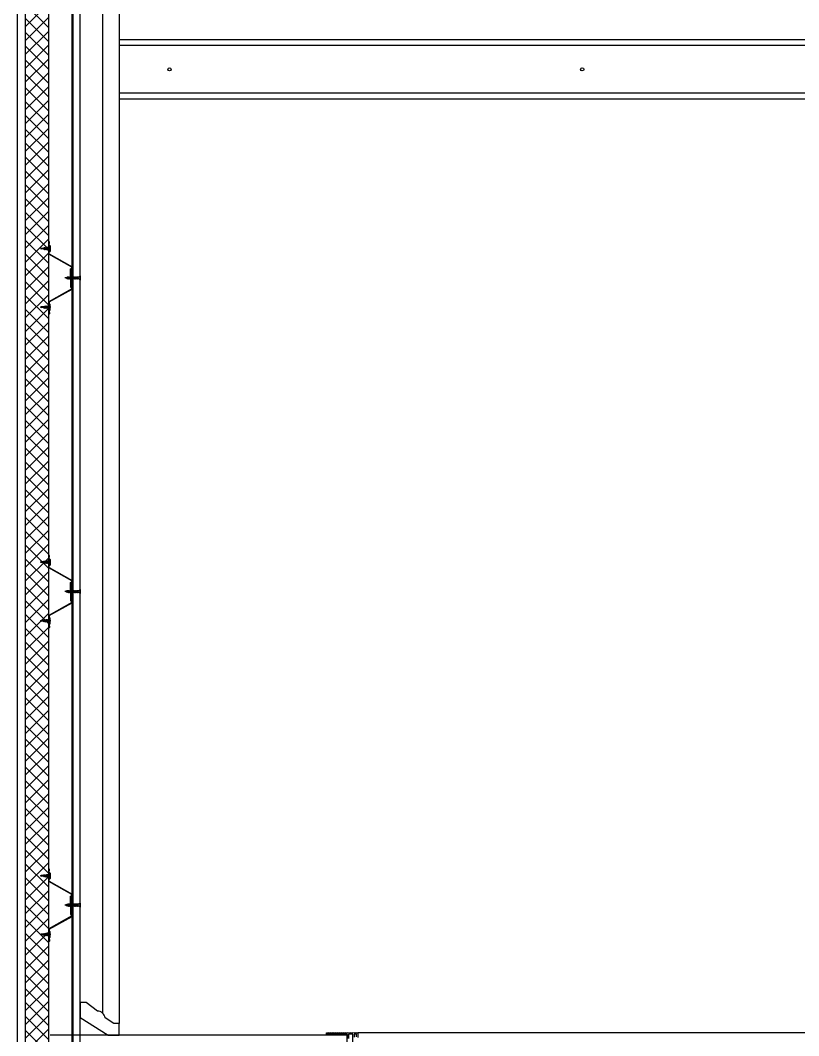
# Model space of a CAD drawing. Header units: inches. Extents: x 203 to 1065, y -1127 to 921.
# Drawn here: x 359.185 to 360.177, y 901.266 to 902.561 of the extents above; entities that cross this region are included whole.
import ezdxf

# ---------------------------------------------------------------- set-up
doc = ezdxf.new("R2010")
doc.units = ezdxf.units.IN
doc.header["$MEASUREMENT"] = 0
doc.linetypes.add('CONTINUA', pattern=[0])
for name, color, linetype in [('CORTE MUROS', 4, 'CONTINUA'), ('CORTE PERFILES Y CERCHA', 3, 'CONTINUA'), ('CORTE PROY', 8, 'CONTINUA')]:
    doc.layers.add(name, color=color, linetype=linetype)

msp = doc.modelspace()

# ---------------------------------------------------------------- hatches: boundary and pattern name
at = {"layer": 'CORTE PERFILES Y CERCHA', "ltscale": 0.5}
h = msp.add_hatch(dxfattribs=at)
h.set_pattern_fill('_USER', color=251, scale=0.0125, angle=135, style=0, double=1, pattern_type=0)
h.set_pattern_definition([(135, (330.638395, 601.799274), (-0.00883883476, -0.00883883476), []), (225, (330.638395, 601.799274), (0.00883883476, -0.00883883476), [])])
h.paths.add_polyline_path([(359.1912, 903.7976), (359.1912, 893.6096), (359.2212, 893.6096), (359.2212, 903.7976)])

# ---------------------------------------------------------------- linework, layer by layer
at = {"layer": 'CORTE MUROS'}
msp.add_lwpolyline([(359.2232, 901.2066), (359.6018, 901.2066), (359.6018, 901.2666), (359.2232, 901.2666)], dxfattribs=at)
at = {"layer": 'CORTE PERFILES Y CERCHA', "color": 2}
for p, q in [((359.2512, 893.6933), (359.2512, 903.7139)), ((359.2522, 893.6933), (359.2522, 903.7139)), ((359.2612, 893.6933), (359.2612, 903.7139))]:
    msp.add_line(p, q, dxfattribs=at)
at = {"layer": 'CORTE PERFILES Y CERCHA'}
for p, q in [((359.2147, 902.2707), (359.2109, 902.2699)), ((359.2109, 902.2699), (359.2116, 902.2703)), ((359.2147, 902.2707), (359.2116, 902.2703)), ((359.2151, 902.271), (359.2147, 902.2707)), ((359.2147, 902.2707), (359.215, 902.2691)), ((359.2151, 902.271), (359.2155, 902.2708)), ((359.2155, 902.2688), (359.2151, 902.271)), ((359.2164, 902.2709), (359.2155, 902.2708)), ((359.2155, 902.2708), (359.216, 902.269)), ((359.2168, 902.2713), (359.2164, 902.2709)), ((359.2164, 902.2709), (359.2169, 902.2689)), ((359.2168, 902.2713), (359.2173, 902.271)), ((359.2174, 902.2685), (359.2168, 902.2713)), ((359.2182, 902.2711), (359.2173, 902.271)), ((359.2173, 902.271), (359.2178, 902.2688)), ((359.2186, 902.2716), (359.2182, 902.2711)), ((359.2182, 902.2711), (359.2187, 902.2687)), ((359.2186, 902.2716), (359.219, 902.2712)), ((359.2192, 902.2682), (359.2186, 902.2716)), ((359.22, 902.2713), (359.219, 902.2712)), ((359.219, 902.2712), (359.2197, 902.2686)), ((359.2204, 902.2719), (359.22, 902.2713)), ((359.22, 902.2713), (359.2207, 902.2685)), ((359.2204, 902.2719), (359.2208, 902.2714)), ((359.2211, 902.2679), (359.2204, 902.2719)), ((359.2216, 902.2715), (359.2208, 902.2714)), ((359.2208, 902.2714), (359.2216, 902.2684)), ((359.2212, 902.2714), (359.2212, 902.2784)), ((359.2216, 902.2715), (359.2216, 902.2784)), ((359.2216, 902.2784), (359.2216, 902.2784)), ((359.2216, 902.2765), (359.2216, 902.2784)), ((359.2216, 902.2765), (359.222, 902.2765)), ((359.222, 902.2734), (359.2216, 902.2729)), ((359.2216, 902.2715), (359.2216, 902.2729)), ((359.2216, 902.2715), (359.2216, 902.2684)), ((359.222, 902.2765), (359.222, 902.2784)), ((359.222, 902.2734), (359.222, 902.2665)), ((359.2221, 902.2735), (359.2221, 902.2664)), ((359.2229, 902.2735), (359.2229, 902.2664)), ((359.2116, 902.2699), (359.2109, 902.2699)), ((359.2109, 902.2699), (359.2116, 902.2695)), ((359.2116, 902.2695), (359.2116, 902.2699)), ((359.215, 902.2691), (359.2116, 902.2695)), ((359.2155, 902.2688), (359.215, 902.2691)), ((359.2155, 902.2688), (359.216, 902.269)), ((359.2169, 902.2689), (359.216, 902.269)), ((359.2174, 902.2685), (359.2169, 902.2689)), ((359.2174, 902.2685), (359.2178, 902.2688)), ((359.2187, 902.2687), (359.2178, 902.2688)), ((359.2192, 902.2682), (359.2187, 902.2687)), ((359.2192, 902.2682), (359.2197, 902.2686)), ((359.2207, 902.2685), (359.2197, 902.2686)), ((359.2211, 902.2679), (359.2207, 902.2685)), ((359.2211, 902.2679), (359.2216, 902.2684)), ((359.2212, 902.2628), (359.2212, 902.268)), ((359.2216, 902.2631), (359.2216, 902.2684)), ((359.2216, 902.2669), (359.2216, 902.2684)), ((359.222, 902.2665), (359.2216, 902.2669)), ((359.2234, 902.2699), (359.2229, 902.2699)), ((359.2442, 902.2333), (359.2419, 902.2325)), ((359.2446, 902.2336), (359.2443, 902.2333)), ((359.2443, 902.2333), (359.2447, 902.2316)), ((359.2446, 902.2336), (359.2449, 902.2335)), ((359.245, 902.2312), (359.2446, 902.2336)), ((359.245, 902.2312), (359.2447, 902.2316)), ((359.2455, 902.2337), (359.2449, 902.2335)), ((359.2449, 902.2335), (359.2453, 902.2316)), ((359.245, 902.2312), (359.2453, 902.2316)), ((359.2461, 902.2314), (359.2453, 902.2316)), ((359.2458, 902.234), (359.2455, 902.2337)), ((359.2455, 902.2337), (359.2461, 902.2314)), ((359.2458, 902.234), (359.2462, 902.2337)), ((359.2464, 902.231), (359.2458, 902.234)), ((359.2462, 902.2337), (359.2467, 902.2314)), ((359.2468, 902.2337), (359.2462, 902.2337)), ((359.2472, 902.234), (359.2468, 902.2337)), ((359.2468, 902.2337), (359.2474, 902.2314)), ((359.2472, 902.234), (359.2475, 902.2337)), ((359.2477, 902.231), (359.2472, 902.234)), ((359.2475, 902.2337), (359.2481, 902.2314)), ((359.2482, 902.2337), (359.2475, 902.2337)), ((359.2485, 902.234), (359.2482, 902.2337)), ((359.2482, 902.2337), (359.2487, 902.2314)), ((359.2485, 902.234), (359.2489, 902.2337)), ((359.2491, 902.231), (359.2485, 902.234)), ((359.2489, 902.2337), (359.2494, 902.2314)), ((359.2495, 902.2337), (359.2489, 902.2337)), ((359.2499, 902.234), (359.2495, 902.2337)), ((359.2495, 902.2337), (359.2501, 902.2314)), ((359.2499, 902.234), (359.2502, 902.2337)), ((359.2504, 902.231), (359.2499, 902.234)), ((359.2502, 902.2337), (359.2508, 902.2314)), ((359.2509, 902.2337), (359.2502, 902.2337)), ((359.2512, 902.234), (359.2509, 902.2337)), ((359.2509, 902.2337), (359.2514, 902.2314)), ((359.2512, 902.234), (359.2516, 902.2337)), ((359.2518, 902.231), (359.2512, 902.234)), ((359.2516, 902.2337), (359.2521, 902.2314)), ((359.2523, 902.2337), (359.2516, 902.2337)), ((359.2526, 902.234), (359.2523, 902.2337)), ((359.2523, 902.2337), (359.2528, 902.2314)), ((359.2523, 902.2337), (359.2528, 902.2314)), ((359.2526, 902.234), (359.253, 902.2337)), ((359.2532, 902.231), (359.2526, 902.234)), ((359.253, 902.2337), (359.2535, 902.2314)), ((359.2536, 902.2337), (359.253, 902.2337)), ((359.254, 902.234), (359.2536, 902.2337)), ((359.2536, 902.2337), (359.2542, 902.2314)), ((359.2536, 902.2337), (359.2542, 902.2314)), ((359.2536, 902.2337), (359.2542, 902.2314)), ((359.254, 902.234), (359.2543, 902.2337)), ((359.2545, 902.231), (359.254, 902.234)), ((359.2543, 902.2337), (359.2549, 902.2314)), ((359.255, 902.2337), (359.2543, 902.2337)), ((359.2553, 902.234), (359.255, 902.2337)), ((359.255, 902.2337), (359.2555, 902.2314)), ((359.255, 902.2337), (359.2555, 902.2314)), ((359.255, 902.2337), (359.2555, 902.2314)), ((359.2553, 902.234), (359.2557, 902.2337)), ((359.2559, 902.231), (359.2553, 902.234)), ((359.2557, 902.2337), (359.2562, 902.2314)), ((359.2563, 902.2337), (359.2557, 902.2337)), ((359.2567, 902.234), (359.2563, 902.2337)), ((359.2563, 902.2337), (359.2569, 902.2314)), ((359.2567, 902.234), (359.257, 902.2337)), ((359.2572, 902.231), (359.2567, 902.234)), ((359.257, 902.2337), (359.2576, 902.2314)), ((359.2577, 902.2337), (359.257, 902.2337)), ((359.258, 902.234), (359.2577, 902.2337)), ((359.2577, 902.2337), (359.2582, 902.2314)), ((359.258, 902.234), (359.2584, 902.2337)), ((359.2586, 902.231), (359.258, 902.234)), ((359.2583, 902.2337), (359.2589, 902.2314)), ((359.2596, 902.2337), (359.2583, 902.2337)), ((359.2589, 902.2337), (359.2584, 902.2337)), ((359.2612, 902.2351), (359.2596, 902.2337)), ((359.2612, 902.2325), (359.2608, 902.2325)), ((359.2612, 902.2351), (359.2612, 902.2299)), ((359.2464, 902.231), (359.2461, 902.2314)), ((359.2464, 902.231), (359.2467, 902.2314)), ((359.2474, 902.2314), (359.2467, 902.2314)), ((359.2477, 902.231), (359.2474, 902.2314)), ((359.2477, 902.231), (359.2481, 902.2314)), ((359.2487, 902.2314), (359.2481, 902.2314)), ((359.2491, 902.231), (359.2487, 902.2314)), ((359.2491, 902.231), (359.2494, 902.2314)), ((359.2501, 902.2314), (359.2494, 902.2314)), ((359.2504, 902.231), (359.2501, 902.2314)), ((359.2504, 902.231), (359.2508, 902.2314)), ((359.2514, 902.2314), (359.2508, 902.2314)), ((359.2518, 902.231), (359.2514, 902.2314)), ((359.2518, 902.231), (359.2521, 902.2314)), ((359.2528, 902.2314), (359.2521, 902.2314)), ((359.2528, 902.2314), (359.2521, 902.2314)), ((359.2532, 902.231), (359.2528, 902.2314)), ((359.2532, 902.231), (359.2535, 902.2314)), ((359.2542, 902.2314), (359.2535, 902.2314)), ((359.2545, 902.231), (359.2542, 902.2314)), ((359.2545, 902.231), (359.2549, 902.2314)), ((359.2555, 902.2314), (359.2549, 902.2314)), ((359.2559, 902.231), (359.2555, 902.2314)), ((359.2559, 902.231), (359.2562, 902.2314)), ((359.2569, 902.2314), (359.2562, 902.2314)), ((359.2572, 902.231), (359.2569, 902.2314)), ((359.2572, 902.231), (359.2569, 902.2314)), ((359.2572, 902.231), (359.2576, 902.2314)), ((359.2572, 902.231), (359.2576, 902.2314)), ((359.2582, 902.2314), (359.2576, 902.2314)), ((359.2586, 902.231), (359.2582, 902.2314)), ((359.2586, 902.231), (359.2582, 902.2314)), ((359.2586, 902.231), (359.2589, 902.2314)), ((359.2586, 902.231), (359.2589, 902.2314)), ((359.2595, 902.2314), (359.2589, 902.2314)), ((359.2596, 902.2314), (359.2589, 902.2314)), ((359.2612, 902.2299), (359.2596, 902.2314)), ((359.2109, 902.1951), (359.2116, 902.1956)), ((359.2116, 902.1951), (359.2109, 902.1951)), ((359.2109, 902.1951), (359.2116, 902.1947)), ((359.2147, 902.1944), (359.2109, 902.1951)), ((359.215, 902.1959), (359.2116, 902.1956)), ((359.2116, 902.1956), (359.2116, 902.1951)), ((359.2147, 902.1944), (359.2116, 902.1947)), ((359.2147, 902.1944), (359.215, 902.1959)), ((359.2151, 902.194), (359.2147, 902.1944)), ((359.2155, 902.1963), (359.215, 902.1959)), ((359.2155, 902.1963), (359.2151, 902.194)), ((359.2151, 902.194), (359.2155, 902.1943)), ((359.2155, 902.1963), (359.216, 902.196)), ((359.2155, 902.1943), (359.216, 902.196)), ((359.2164, 902.1942), (359.2155, 902.1943)), ((359.2169, 902.1961), (359.216, 902.196)), ((359.2164, 902.1942), (359.2169, 902.1961)), ((359.2168, 902.1937), (359.2164, 902.1942)), ((359.2174, 902.1966), (359.2168, 902.1937)), ((359.2168, 902.1937), (359.2173, 902.1941)), ((359.2174, 902.1966), (359.2169, 902.1961)), ((359.2173, 902.1941), (359.2178, 902.1963)), ((359.2182, 902.194), (359.2173, 902.1941)), ((359.2174, 902.1966), (359.2178, 902.1963)), ((359.2187, 902.1964), (359.2178, 902.1963)), ((359.2182, 902.194), (359.2187, 902.1964)), ((359.2186, 902.1934), (359.2182, 902.194)), ((359.2192, 902.1968), (359.2186, 902.1934)), ((359.2186, 902.1934), (359.219, 902.1939)), ((359.2192, 902.1968), (359.2187, 902.1964)), ((359.219, 902.1939), (359.2197, 902.1965)), ((359.22, 902.1938), (359.219, 902.1939)), ((359.2192, 902.1968), (359.2197, 902.1965)), ((359.2207, 902.1966), (359.2197, 902.1965)), ((359.22, 902.1938), (359.2207, 902.1966)), ((359.2204, 902.1931), (359.22, 902.1938)), ((359.2211, 902.1971), (359.2204, 902.1931)), ((359.2204, 902.1931), (359.2208, 902.1937)), ((359.2211, 902.1971), (359.2207, 902.1966)), ((359.2208, 902.1937), (359.2216, 902.1967)), ((359.2216, 902.1936), (359.2208, 902.1937)), ((359.2211, 902.1971), (359.2216, 902.1967)), ((359.2212, 902.2022), (359.2212, 902.1971)), ((359.2212, 902.1936), (359.2212, 902.1867)), ((359.2216, 902.2019), (359.2216, 902.1967)), ((359.222, 902.1986), (359.2216, 902.1981)), ((359.2216, 902.1981), (359.2216, 902.1921)), ((359.2216, 902.1936), (359.2216, 902.1967)), ((359.2216, 902.1936), (359.2216, 902.1867)), ((359.222, 902.1917), (359.222, 902.1986)), ((359.2221, 902.1916), (359.2221, 902.1987)), ((359.2229, 902.1916), (359.2229, 902.1987)), ((359.2234, 902.1951), (359.2229, 902.1951)), ((359.222, 902.1917), (359.2216, 902.1921)), ((359.2216, 902.1886), (359.2216, 902.1867)), ((359.2216, 902.1886), (359.222, 902.1886)), ((359.2216, 902.1867), (359.2216, 902.1867)), ((359.222, 902.1886), (359.222, 902.1867)), ((359.2147, 901.8707), (359.2109, 901.8699)), ((359.2109, 901.8699), (359.2116, 901.8703)), ((359.2116, 901.8699), (359.2109, 901.8699)), ((359.2109, 901.8699), (359.2116, 901.8695)), ((359.2147, 901.8707), (359.2116, 901.8703)), ((359.2116, 901.8695), (359.2116, 901.8699)), ((359.215, 901.8691), (359.2116, 901.8695)), ((359.2151, 901.871), (359.2147, 901.8707)), ((359.2147, 901.8707), (359.215, 901.8691)), ((359.2155, 901.8688), (359.215, 901.8691)), ((359.2151, 901.871), (359.2155, 901.8708)), ((359.2155, 901.8688), (359.2151, 901.871)), ((359.2164, 901.8709), (359.2155, 901.8708)), ((359.2155, 901.8708), (359.216, 901.869)), ((359.2155, 901.8688), (359.216, 901.869)), ((359.2169, 901.8689), (359.216, 901.869)), ((359.2168, 901.8713), (359.2164, 901.8709)), ((359.2164, 901.8709), (359.2169, 901.8689)), ((359.2168, 901.8713), (359.2173, 901.871)), ((359.2174, 901.8685), (359.2168, 901.8713)), ((359.2174, 901.8685), (359.2169, 901.8689)), ((359.2182, 901.8711), (359.2173, 901.871)), ((359.2173, 901.871), (359.2178, 901.8688)), ((359.2186, 901.8716), (359.2182, 901.8711)), ((359.2182, 901.8711), (359.2187, 901.8687)), ((359.2186, 901.8716), (359.219, 901.8712)), ((359.2192, 901.8682), (359.2186, 901.8716)), ((359.22, 901.8713), (359.219, 901.8712)), ((359.219, 901.8712), (359.2197, 901.8686)), ((359.2204, 901.8719), (359.22, 901.8713)), ((359.22, 901.8713), (359.2207, 901.8685)), ((359.2204, 901.8719), (359.2208, 901.8714)), ((359.2211, 901.8679), (359.2204, 901.8719)), ((359.2216, 901.8715), (359.2208, 901.8714)), ((359.2208, 901.8714), (359.2216, 901.8684)), ((359.2212, 901.8714), (359.2212, 901.8784)), ((359.2216, 901.8715), (359.2216, 901.8784)), ((359.2216, 901.8784), (359.2216, 901.8784)), ((359.2216, 901.8765), (359.2216, 901.8784)), ((359.2216, 901.8765), (359.222, 901.8765)), ((359.222, 901.8734), (359.2216, 901.8729)), ((359.2216, 901.8715), (359.2216, 901.8729)), ((359.2216, 901.8715), (359.2216, 901.8684)), ((359.222, 901.8765), (359.222, 901.8784)), ((359.222, 901.8734), (359.222, 901.8665)), ((359.2221, 901.8735), (359.2221, 901.8664)), ((359.2229, 901.8735), (359.2229, 901.8664)), ((359.2234, 901.8699), (359.2229, 901.8699)), ((359.2174, 901.8685), (359.2178, 901.8688)), ((359.2187, 901.8687), (359.2178, 901.8688)), ((359.2192, 901.8682), (359.2187, 901.8687)), ((359.2192, 901.8682), (359.2197, 901.8686)), ((359.2207, 901.8685), (359.2197, 901.8686)), ((359.2211, 901.8679), (359.2207, 901.8685)), ((359.2211, 901.8679), (359.2216, 901.8684)), ((359.2212, 901.8628), (359.2212, 901.868)), ((359.2216, 901.8631), (359.2216, 901.8684)), ((359.2216, 901.8669), (359.2216, 901.8684)), ((359.222, 901.8665), (359.2216, 901.8669)), ((359.2442, 901.8333), (359.2419, 901.8325)), ((359.2446, 901.8336), (359.2443, 901.8333)), ((359.2443, 901.8333), (359.2447, 901.8316)), ((359.2446, 901.8336), (359.2449, 901.8335)), ((359.245, 901.8312), (359.2446, 901.8336)), ((359.245, 901.8312), (359.2447, 901.8316)), ((359.2455, 901.8337), (359.2449, 901.8335)), ((359.2449, 901.8335), (359.2453, 901.8316)), ((359.245, 901.8312), (359.2453, 901.8316)), ((359.2461, 901.8314), (359.2453, 901.8316)), ((359.2458, 901.834), (359.2455, 901.8337)), ((359.2455, 901.8337), (359.2461, 901.8314)), ((359.2458, 901.834), (359.2462, 901.8337)), ((359.2464, 901.831), (359.2458, 901.834)), ((359.2464, 901.831), (359.2461, 901.8314)), ((359.2462, 901.8337), (359.2467, 901.8314)), ((359.2468, 901.8337), (359.2462, 901.8337)), ((359.2464, 901.831), (359.2467, 901.8314)), ((359.2474, 901.8314), (359.2467, 901.8314)), ((359.2472, 901.834), (359.2468, 901.8337)), ((359.2468, 901.8337), (359.2474, 901.8314)), ((359.2472, 901.834), (359.2475, 901.8337)), ((359.2477, 901.831), (359.2472, 901.834)), ((359.2477, 901.831), (359.2474, 901.8314)), ((359.2475, 901.8337), (359.2481, 901.8314)), ((359.2482, 901.8337), (359.2475, 901.8337)), ((359.2477, 901.831), (359.2481, 901.8314)), ((359.2487, 901.8314), (359.2481, 901.8314)), ((359.2485, 901.834), (359.2482, 901.8337)), ((359.2482, 901.8337), (359.2487, 901.8314)), ((359.2485, 901.834), (359.2489, 901.8337)), ((359.2491, 901.831), (359.2485, 901.834)), ((359.2491, 901.831), (359.2487, 901.8314)), ((359.2489, 901.8337), (359.2494, 901.8314)), ((359.2495, 901.8337), (359.2489, 901.8337)), ((359.2491, 901.831), (359.2494, 901.8314)), ((359.2501, 901.8314), (359.2494, 901.8314)), ((359.2499, 901.834), (359.2495, 901.8337)), ((359.2495, 901.8337), (359.2501, 901.8314)), ((359.2499, 901.834), (359.2502, 901.8337)), ((359.2504, 901.831), (359.2499, 901.834)), ((359.2504, 901.831), (359.2501, 901.8314)), ((359.2502, 901.8337), (359.2508, 901.8314)), ((359.2509, 901.8337), (359.2502, 901.8337)), ((359.2504, 901.831), (359.2508, 901.8314)), ((359.2514, 901.8314), (359.2508, 901.8314)), ((359.2512, 901.834), (359.2509, 901.8337)), ((359.2509, 901.8337), (359.2514, 901.8314)), ((359.2512, 901.834), (359.2516, 901.8337)), ((359.2518, 901.831), (359.2512, 901.834)), ((359.2518, 901.831), (359.2514, 901.8314)), ((359.2516, 901.8337), (359.2521, 901.8314)), ((359.2523, 901.8337), (359.2516, 901.8337)), ((359.2518, 901.831), (359.2521, 901.8314)), ((359.2528, 901.8314), (359.2521, 901.8314)), ((359.2528, 901.8314), (359.2521, 901.8314)), ((359.2526, 901.834), (359.2523, 901.8337)), ((359.2523, 901.8337), (359.2528, 901.8314)), ((359.2523, 901.8337), (359.2528, 901.8314)), ((359.2526, 901.834), (359.253, 901.8337)), ((359.2532, 901.831), (359.2526, 901.834)), ((359.2532, 901.831), (359.2528, 901.8314)), ((359.253, 901.8337), (359.2535, 901.8314)), ((359.2536, 901.8337), (359.253, 901.8337)), ((359.2532, 901.831), (359.2535, 901.8314)), ((359.2542, 901.8314), (359.2535, 901.8314)), ((359.254, 901.834), (359.2536, 901.8337)), ((359.2536, 901.8337), (359.2542, 901.8314)), ((359.2536, 901.8337), (359.2542, 901.8314)), ((359.2536, 901.8337), (359.2542, 901.8314)), ((359.254, 901.834), (359.2543, 901.8337)), ((359.2545, 901.831), (359.254, 901.834)), ((359.2545, 901.831), (359.2542, 901.8314)), ((359.2543, 901.8337), (359.2549, 901.8314)), ((359.255, 901.8337), (359.2543, 901.8337)), ((359.2545, 901.831), (359.2549, 901.8314)), ((359.2555, 901.8314), (359.2549, 901.8314)), ((359.2553, 901.834), (359.255, 901.8337)), ((359.255, 901.8337), (359.2555, 901.8314)), ((359.255, 901.8337), (359.2555, 901.8314)), ((359.255, 901.8337), (359.2555, 901.8314)), ((359.2553, 901.834), (359.2557, 901.8337)), ((359.2559, 901.831), (359.2553, 901.834)), ((359.2559, 901.831), (359.2555, 901.8314)), ((359.2557, 901.8337), (359.2562, 901.8314)), ((359.2563, 901.8337), (359.2557, 901.8337)), ((359.2559, 901.831), (359.2562, 901.8314)), ((359.2569, 901.8314), (359.2562, 901.8314)), ((359.2567, 901.834), (359.2563, 901.8337)), ((359.2563, 901.8337), (359.2569, 901.8314)), ((359.2567, 901.834), (359.257, 901.8337)), ((359.2572, 901.831), (359.2567, 901.834)), ((359.2572, 901.831), (359.2569, 901.8314)), ((359.2572, 901.831), (359.2569, 901.8314)), ((359.257, 901.8337), (359.2576, 901.8314)), ((359.2577, 901.8337), (359.257, 901.8337)), ((359.2572, 901.831), (359.2576, 901.8314)), ((359.2572, 901.831), (359.2576, 901.8314)), ((359.2582, 901.8314), (359.2576, 901.8314)), ((359.258, 901.834), (359.2577, 901.8337)), ((359.2577, 901.8337), (359.2582, 901.8314)), ((359.258, 901.834), (359.2584, 901.8337)), ((359.2586, 901.831), (359.258, 901.834)), ((359.2586, 901.831), (359.2582, 901.8314)), ((359.2586, 901.831), (359.2582, 901.8314)), ((359.2583, 901.8337), (359.2589, 901.8314)), ((359.2596, 901.8337), (359.2583, 901.8337)), ((359.2589, 901.8337), (359.2584, 901.8337)), ((359.2586, 901.831), (359.2589, 901.8314)), ((359.2586, 901.831), (359.2589, 901.8314)), ((359.2595, 901.8314), (359.2589, 901.8314)), ((359.2596, 901.8314), (359.2589, 901.8314)), ((359.2612, 901.8351), (359.2596, 901.8337)), ((359.2612, 901.8299), (359.2596, 901.8314)), ((359.2612, 901.8325), (359.2608, 901.8325)), ((359.2612, 901.8351), (359.2612, 901.8299)), ((359.2109, 901.7951), (359.2116, 901.7956)), ((359.2116, 901.7951), (359.2109, 901.7951)), ((359.2109, 901.7951), (359.2116, 901.7947)), ((359.2147, 901.7944), (359.2109, 901.7951)), ((359.215, 901.7959), (359.2116, 901.7956)), ((359.2116, 901.7956), (359.2116, 901.7951)), ((359.2147, 901.7944), (359.2116, 901.7947)), ((359.2147, 901.7944), (359.215, 901.7959)), ((359.2151, 901.794), (359.2147, 901.7944)), ((359.2155, 901.7963), (359.215, 901.7959)), ((359.2155, 901.7963), (359.2151, 901.794)), ((359.2151, 901.794), (359.2155, 901.7943)), ((359.2155, 901.7963), (359.216, 901.796)), ((359.2155, 901.7943), (359.216, 901.796)), ((359.2164, 901.7942), (359.2155, 901.7943)), ((359.2169, 901.7961), (359.216, 901.796)), ((359.2164, 901.7942), (359.2169, 901.7961)), ((359.2168, 901.7937), (359.2164, 901.7942)), ((359.2174, 901.7966), (359.2168, 901.7937)), ((359.2168, 901.7937), (359.2173, 901.7941)), ((359.2174, 901.7966), (359.2169, 901.7961)), ((359.2173, 901.7941), (359.2178, 901.7963)), ((359.2182, 901.794), (359.2173, 901.7941)), ((359.2174, 901.7966), (359.2178, 901.7963)), ((359.2187, 901.7964), (359.2178, 901.7963)), ((359.2182, 901.794), (359.2187, 901.7964)), ((359.2186, 901.7934), (359.2182, 901.794)), ((359.2192, 901.7968), (359.2186, 901.7934)), ((359.2186, 901.7934), (359.219, 901.7939)), ((359.2192, 901.7968), (359.2187, 901.7964)), ((359.219, 901.7939), (359.2197, 901.7965)), ((359.22, 901.7938), (359.219, 901.7939)), ((359.2192, 901.7968), (359.2197, 901.7965)), ((359.2207, 901.7966), (359.2197, 901.7965)), ((359.22, 901.7938), (359.2207, 901.7966)), ((359.2204, 901.7931), (359.22, 901.7938)), ((359.2211, 901.7971), (359.2204, 901.7931)), ((359.2204, 901.7931), (359.2208, 901.7937)), ((359.2211, 901.7971), (359.2207, 901.7966)), ((359.2208, 901.7937), (359.2216, 901.7967)), ((359.2216, 901.7936), (359.2208, 901.7937)), ((359.2211, 901.7971), (359.2216, 901.7967)), ((359.2212, 901.8022), (359.2212, 901.7971)), ((359.2212, 901.7936), (359.2212, 901.7867)), ((359.2216, 901.8019), (359.2216, 901.7967)), ((359.222, 901.7986), (359.2216, 901.7981)), ((359.2216, 901.7981), (359.2216, 901.7921)), ((359.2216, 901.7936), (359.2216, 901.7967)), ((359.2216, 901.7936), (359.2216, 901.7867)), ((359.222, 901.7917), (359.2216, 901.7921)), ((359.222, 901.7917), (359.222, 901.7986)), ((359.2221, 901.7916), (359.2221, 901.7987)), ((359.2229, 901.7916), (359.2229, 901.7987)), ((359.2234, 901.7951), (359.2229, 901.7951)), ((359.2216, 901.7886), (359.2216, 901.7867)), ((359.2216, 901.7886), (359.222, 901.7886)), ((359.2216, 901.7867), (359.2216, 901.7867)), ((359.222, 901.7886), (359.222, 901.7867)), ((359.2147, 901.4707), (359.2109, 901.4699)), ((359.2109, 901.4699), (359.2116, 901.4703)), ((359.2116, 901.4699), (359.2109, 901.4699)), ((359.2109, 901.4699), (359.2116, 901.4695)), ((359.2147, 901.4707), (359.2116, 901.4703)), ((359.2116, 901.4695), (359.2116, 901.4699)), ((359.215, 901.4691), (359.2116, 901.4695)), ((359.2151, 901.471), (359.2147, 901.4707)), ((359.2147, 901.4707), (359.215, 901.4691)), ((359.2155, 901.4688), (359.215, 901.4691)), ((359.2151, 901.471), (359.2155, 901.4708)), ((359.2155, 901.4688), (359.2151, 901.471)), ((359.2164, 901.4709), (359.2155, 901.4708)), ((359.2155, 901.4708), (359.216, 901.469)), ((359.2155, 901.4688), (359.216, 901.469)), ((359.2169, 901.4689), (359.216, 901.469)), ((359.2168, 901.4713), (359.2164, 901.4709)), ((359.2164, 901.4709), (359.2169, 901.4689)), ((359.2168, 901.4713), (359.2173, 901.471)), ((359.2174, 901.4685), (359.2168, 901.4713)), ((359.2174, 901.4685), (359.2169, 901.4689)), ((359.2182, 901.4711), (359.2173, 901.471)), ((359.2173, 901.471), (359.2178, 901.4688)), ((359.2174, 901.4685), (359.2178, 901.4688)), ((359.2187, 901.4687), (359.2178, 901.4688)), ((359.2186, 901.4716), (359.2182, 901.4711)), ((359.2182, 901.4711), (359.2187, 901.4687)), ((359.2186, 901.4716), (359.219, 901.4712)), ((359.2192, 901.4682), (359.2186, 901.4716)), ((359.2192, 901.4682), (359.2187, 901.4687)), ((359.22, 901.4713), (359.219, 901.4712)), ((359.219, 901.4712), (359.2197, 901.4686)), ((359.2192, 901.4682), (359.2197, 901.4686)), ((359.2207, 901.4685), (359.2197, 901.4686)), ((359.2204, 901.4719), (359.22, 901.4713)), ((359.22, 901.4713), (359.2207, 901.4685)), ((359.2204, 901.4719), (359.2208, 901.4714)), ((359.2211, 901.4679), (359.2204, 901.4719)), ((359.2211, 901.4679), (359.2207, 901.4685)), ((359.2216, 901.4715), (359.2208, 901.4714)), ((359.2208, 901.4714), (359.2216, 901.4684)), ((359.2211, 901.4679), (359.2216, 901.4684)), ((359.2212, 901.4714), (359.2212, 901.4784)), ((359.2212, 901.4628), (359.2212, 901.468)), ((359.2216, 901.4715), (359.2216, 901.4784)), ((359.2216, 901.4784), (359.2216, 901.4784)), ((359.2216, 901.4765), (359.2216, 901.4784)), ((359.2216, 901.4765), (359.222, 901.4765)), ((359.222, 901.4734), (359.2216, 901.4729)), ((359.2216, 901.4715), (359.2216, 901.4729)), ((359.2216, 901.4715), (359.2216, 901.4684)), ((359.2216, 901.4631), (359.2216, 901.4684)), ((359.2216, 901.4669), (359.2216, 901.4684)), ((359.222, 901.4765), (359.222, 901.4784)), ((359.222, 901.4734), (359.222, 901.4665)), ((359.2221, 901.4735), (359.2221, 901.4664)), ((359.2229, 901.4735), (359.2229, 901.4664)), ((359.2234, 901.4699), (359.2229, 901.4699)), ((359.222, 901.4665), (359.2216, 901.4669)), ((359.2442, 901.4333), (359.2419, 901.4325)), ((359.2446, 901.4336), (359.2443, 901.4333)), ((359.2443, 901.4333), (359.2447, 901.4316)), ((359.2446, 901.4336), (359.2449, 901.4335)), ((359.245, 901.4312), (359.2446, 901.4336)), ((359.245, 901.4312), (359.2447, 901.4316)), ((359.2455, 901.4337), (359.2449, 901.4335)), ((359.2449, 901.4335), (359.2453, 901.4316)), ((359.245, 901.4312), (359.2453, 901.4316)), ((359.2461, 901.4314), (359.2453, 901.4316)), ((359.2458, 901.434), (359.2455, 901.4337)), ((359.2455, 901.4337), (359.2461, 901.4314)), ((359.2458, 901.434), (359.2462, 901.4337)), ((359.2464, 901.431), (359.2458, 901.434)), ((359.2464, 901.431), (359.2461, 901.4314)), ((359.2462, 901.4337), (359.2467, 901.4314)), ((359.2468, 901.4337), (359.2462, 901.4337)), ((359.2464, 901.431), (359.2467, 901.4314)), ((359.2474, 901.4314), (359.2467, 901.4314)), ((359.2472, 901.434), (359.2468, 901.4337)), ((359.2468, 901.4337), (359.2474, 901.4314)), ((359.2472, 901.434), (359.2475, 901.4337)), ((359.2477, 901.431), (359.2472, 901.434)), ((359.2477, 901.431), (359.2474, 901.4314)), ((359.2475, 901.4337), (359.2481, 901.4314)), ((359.2482, 901.4337), (359.2475, 901.4337)), ((359.2477, 901.431), (359.2481, 901.4314)), ((359.2487, 901.4314), (359.2481, 901.4314)), ((359.2485, 901.434), (359.2482, 901.4337)), ((359.2482, 901.4337), (359.2487, 901.4314)), ((359.2485, 901.434), (359.2489, 901.4337)), ((359.2491, 901.431), (359.2485, 901.434)), ((359.2491, 901.431), (359.2487, 901.4314)), ((359.2489, 901.4337), (359.2494, 901.4314)), ((359.2495, 901.4337), (359.2489, 901.4337)), ((359.2491, 901.431), (359.2494, 901.4314)), ((359.2501, 901.4314), (359.2494, 901.4314)), ((359.2499, 901.434), (359.2495, 901.4337)), ((359.2495, 901.4337), (359.2501, 901.4314)), ((359.2499, 901.434), (359.2502, 901.4337)), ((359.2504, 901.431), (359.2499, 901.434)), ((359.2504, 901.431), (359.2501, 901.4314)), ((359.2502, 901.4337), (359.2508, 901.4314)), ((359.2509, 901.4337), (359.2502, 901.4337)), ((359.2504, 901.431), (359.2508, 901.4314)), ((359.2514, 901.4314), (359.2508, 901.4314)), ((359.2512, 901.434), (359.2509, 901.4337)), ((359.2509, 901.4337), (359.2514, 901.4314)), ((359.2512, 901.434), (359.2516, 901.4337)), ((359.2518, 901.431), (359.2512, 901.434)), ((359.2518, 901.431), (359.2514, 901.4314)), ((359.2516, 901.4337), (359.2521, 901.4314)), ((359.2523, 901.4337), (359.2516, 901.4337)), ((359.2518, 901.431), (359.2521, 901.4314)), ((359.2528, 901.4314), (359.2521, 901.4314)), ((359.2528, 901.4314), (359.2521, 901.4314)), ((359.2526, 901.434), (359.2523, 901.4337)), ((359.2523, 901.4337), (359.2528, 901.4314)), ((359.2523, 901.4337), (359.2528, 901.4314)), ((359.2526, 901.434), (359.253, 901.4337)), ((359.2532, 901.431), (359.2526, 901.434)), ((359.2532, 901.431), (359.2528, 901.4314)), ((359.253, 901.4337), (359.2535, 901.4314)), ((359.2536, 901.4337), (359.253, 901.4337)), ((359.2532, 901.431), (359.2535, 901.4314)), ((359.2542, 901.4314), (359.2535, 901.4314)), ((359.254, 901.434), (359.2536, 901.4337)), ((359.2536, 901.4337), (359.2542, 901.4314)), ((359.2536, 901.4337), (359.2542, 901.4314)), ((359.2536, 901.4337), (359.2542, 901.4314)), ((359.254, 901.434), (359.2543, 901.4337)), ((359.2545, 901.431), (359.254, 901.434)), ((359.2545, 901.431), (359.2542, 901.4314)), ((359.2543, 901.4337), (359.2549, 901.4314)), ((359.255, 901.4337), (359.2543, 901.4337)), ((359.2545, 901.431), (359.2549, 901.4314)), ((359.2555, 901.4314), (359.2549, 901.4314)), ((359.2553, 901.434), (359.255, 901.4337)), ((359.255, 901.4337), (359.2555, 901.4314)), ((359.255, 901.4337), (359.2555, 901.4314)), ((359.255, 901.4337), (359.2555, 901.4314)), ((359.2553, 901.434), (359.2557, 901.4337)), ((359.2559, 901.431), (359.2553, 901.434)), ((359.2559, 901.431), (359.2555, 901.4314)), ((359.2557, 901.4337), (359.2562, 901.4314)), ((359.2563, 901.4337), (359.2557, 901.4337)), ((359.2559, 901.431), (359.2562, 901.4314)), ((359.2569, 901.4314), (359.2562, 901.4314)), ((359.2567, 901.434), (359.2563, 901.4337)), ((359.2563, 901.4337), (359.2569, 901.4314)), ((359.2567, 901.434), (359.257, 901.4337)), ((359.2572, 901.431), (359.2567, 901.434)), ((359.2572, 901.431), (359.2569, 901.4314)), ((359.2572, 901.431), (359.2569, 901.4314)), ((359.257, 901.4337), (359.2576, 901.4314)), ((359.2577, 901.4337), (359.257, 901.4337)), ((359.2572, 901.431), (359.2576, 901.4314)), ((359.2572, 901.431), (359.2576, 901.4314)), ((359.2582, 901.4314), (359.2576, 901.4314)), ((359.258, 901.434), (359.2577, 901.4337)), ((359.2577, 901.4337), (359.2582, 901.4314)), ((359.258, 901.434), (359.2584, 901.4337)), ((359.2586, 901.431), (359.258, 901.434)), ((359.2586, 901.431), (359.2582, 901.4314)), ((359.2586, 901.431), (359.2582, 901.4314)), ((359.2583, 901.4337), (359.2589, 901.4314)), ((359.2596, 901.4337), (359.2583, 901.4337)), ((359.2589, 901.4337), (359.2584, 901.4337)), ((359.2586, 901.431), (359.2589, 901.4314)), ((359.2586, 901.431), (359.2589, 901.4314)), ((359.2595, 901.4314), (359.2589, 901.4314)), ((359.2596, 901.4314), (359.2589, 901.4314)), ((359.2612, 901.4351), (359.2596, 901.4337)), ((359.2612, 901.4299), (359.2596, 901.4314)), ((359.2612, 901.4325), (359.2608, 901.4325)), ((359.2612, 901.4351), (359.2612, 901.4299)), ((359.2109, 901.3951), (359.2116, 901.3956)), ((359.2116, 901.3951), (359.2109, 901.3951)), ((359.2109, 901.3951), (359.2116, 901.3947)), ((359.2147, 901.3944), (359.2109, 901.3951)), ((359.215, 901.3959), (359.2116, 901.3956)), ((359.2116, 901.3956), (359.2116, 901.3951)), ((359.2147, 901.3944), (359.2116, 901.3947)), ((359.2147, 901.3944), (359.215, 901.3959)), ((359.2151, 901.394), (359.2147, 901.3944)), ((359.2155, 901.3963), (359.215, 901.3959)), ((359.2155, 901.3963), (359.2151, 901.394)), ((359.2151, 901.394), (359.2155, 901.3943)), ((359.2155, 901.3963), (359.216, 901.396)), ((359.2155, 901.3943), (359.216, 901.396)), ((359.2164, 901.3942), (359.2155, 901.3943)), ((359.2169, 901.3961), (359.216, 901.396)), ((359.2164, 901.3942), (359.2169, 901.3961)), ((359.2168, 901.3937), (359.2164, 901.3942)), ((359.2174, 901.3966), (359.2168, 901.3937)), ((359.2168, 901.3937), (359.2173, 901.3941)), ((359.2174, 901.3966), (359.2169, 901.3961)), ((359.2173, 901.3941), (359.2178, 901.3963)), ((359.2182, 901.394), (359.2173, 901.3941)), ((359.2174, 901.3966), (359.2178, 901.3963)), ((359.2187, 901.3964), (359.2178, 901.3963)), ((359.2182, 901.394), (359.2187, 901.3964)), ((359.2186, 901.3934), (359.2182, 901.394)), ((359.2192, 901.3968), (359.2186, 901.3934)), ((359.2186, 901.3934), (359.219, 901.3939)), ((359.2192, 901.3968), (359.2187, 901.3964)), ((359.219, 901.3939), (359.2197, 901.3965)), ((359.22, 901.3938), (359.219, 901.3939)), ((359.2192, 901.3968), (359.2197, 901.3965)), ((359.2207, 901.3966), (359.2197, 901.3965)), ((359.22, 901.3938), (359.2207, 901.3966)), ((359.2204, 901.3931), (359.22, 901.3938)), ((359.2211, 901.3971), (359.2204, 901.3931)), ((359.2204, 901.3931), (359.2208, 901.3937)), ((359.2211, 901.3971), (359.2207, 901.3966)), ((359.2208, 901.3937), (359.2216, 901.3967)), ((359.2216, 901.3936), (359.2208, 901.3937)), ((359.2211, 901.3971), (359.2216, 901.3967)), ((359.2212, 901.4022), (359.2212, 901.3971)), ((359.2212, 901.3936), (359.2212, 901.3867)), ((359.2216, 901.4019), (359.2216, 901.3967)), ((359.222, 901.3986), (359.2216, 901.3981)), ((359.2216, 901.3981), (359.2216, 901.3921)), ((359.2216, 901.3936), (359.2216, 901.3967)), ((359.2216, 901.3936), (359.2216, 901.3867)), ((359.222, 901.3917), (359.2216, 901.3921)), ((359.222, 901.3917), (359.222, 901.3986)), ((359.2221, 901.3916), (359.2221, 901.3987)), ((359.2229, 901.3916), (359.2229, 901.3987)), ((359.2234, 901.3951), (359.2229, 901.3951)), ((359.2216, 901.3886), (359.2216, 901.3867)), ((359.2216, 901.3886), (359.222, 901.3886)), ((359.2216, 901.3867), (359.2216, 901.3867)), ((359.222, 901.3886), (359.222, 901.3867))]:
    msp.add_line(p, q, dxfattribs=at)
msp.add_lwpolyline([(359.1812, 903.7976), (359.1812, 893.6096), (359.2212, 893.6096), (359.2212, 903.7976)], close=True, dxfattribs=at)
at = {"layer": 'CORTE PERFILES Y CERCHA', "color": 2}
msp.add_lwpolyline([(359.1912, 903.7976), (359.1912, 893.6096), (359.2212, 893.6096), (359.2212, 903.7976)], close=True, dxfattribs=at)
at = {"layer": 'CORTE PERFILES Y CERCHA'}
for points in [[(359.2488, 902.234), (359.2488, 902.2442), (359.2507, 902.2451), (359.2507, 902.2462), (359.2212, 902.2628)], [(359.2216, 902.2631), (359.2512, 902.2467), (359.2512, 902.2448), (359.2493, 902.2439), (359.2493, 902.2337)], [(359.2488, 902.2314), (359.2488, 902.2209), (359.2507, 902.2199), (359.2507, 902.2188), (359.2212, 902.2022)], [(359.2216, 902.2019), (359.2512, 902.2183), (359.2512, 902.2202), (359.2493, 902.2212), (359.2493, 902.2312)], [(359.2488, 901.834), (359.2488, 901.8442), (359.2507, 901.8451), (359.2507, 901.8462), (359.2212, 901.8628)], [(359.2216, 901.8631), (359.2512, 901.8467), (359.2512, 901.8448), (359.2493, 901.8439), (359.2493, 901.8337)], [(359.2488, 901.8314), (359.2488, 901.8209), (359.2507, 901.8199), (359.2507, 901.8188), (359.2212, 901.8022)], [(359.2216, 901.8019), (359.2512, 901.8183), (359.2512, 901.8202), (359.2493, 901.8212), (359.2493, 901.8312)], [(359.2488, 901.434), (359.2488, 901.4442), (359.2507, 901.4451), (359.2507, 901.4462), (359.2212, 901.4628)], [(359.2216, 901.4631), (359.2512, 901.4467), (359.2512, 901.4448), (359.2493, 901.4439), (359.2493, 901.4337)], [(359.2488, 901.4314), (359.2488, 901.4209), (359.2507, 901.4199), (359.2507, 901.4188), (359.2212, 901.4022)], [(359.2216, 901.4019), (359.2512, 901.4183), (359.2512, 901.4202), (359.2493, 901.4212), (359.2493, 901.4312)], [(359.6137, 901.2648), (359.6137, 901.2681), (359.6107, 901.2681), (359.6107, 901.2643)], [(361.6212, 901.2696), (359.6152, 901.2696)]]:
    msp.add_lwpolyline(points, dxfattribs=at)
msp.add_lwpolyline([(359.2612, 901.3086), (359.2612, 901.2895), (359.2968, 901.2666), (359.3112, 901.2666), (359.3112, 901.2815), (359.3042, 901.2815), (359.2933, 901.2888, 0.359853), (359.2832, 901.2976), (359.269, 901.3086)], format="xyb", close=True, dxfattribs=at)
for points in [[(359.602, 901.2627), (359.602, 901.2671, 0.414214), (359.601, 901.2681), (359.5852, 901.2681), (359.5752, 901.2681), (359.5752, 901.2696), (359.5764, 901.2696, 0.194303), (359.5777, 901.2701, 0.403853), (359.5802, 901.2701, 0.403853), (359.5827, 901.2701, 0.403853), (359.5852, 901.2701, 0.403853), (359.5877, 901.2701, 0.403853), (359.5902, 901.2701, 0.403853), (359.5927, 901.2701, 0.403853), (359.5952, 901.2701, 0.403853), (359.5977, 901.2701, 0.403853), (359.6002, 901.2701, 0.403853), (359.6027, 901.2701, 0.403853), (359.6052, 901.2701, 0.403853), (359.6077, 901.2701, 0.403853), (359.6102, 901.2701, 0.403853), (359.6127, 901.2701, 0.194303), (359.6139, 901.2696), (359.6152, 901.2696), (359.6152, 901.2638)], [(359.6087, 901.226), (359.6087, 901.2681), (359.6032, 901.2681), (359.6032, 901.2627, -0.414214)]]:
    msp.add_lwpolyline(points, format="xyb", dxfattribs=at)
for centre, radius, start, end in [((359.2216, 902.2784), 0.000437, 0, 180), ((359.2225, 902.2735), 0.000403, 0, 180), ((359.2136, 902.2699), 0.00976, 342.0915, 17.9085), ((359.2225, 902.2664), 0.000403, 180, 0), ((359.2423, 902.2293), 0.00322, 43.6548, 98.0284), ((359.2225, 902.1987), 0.000403, 0, 180), ((359.2136, 902.1951), 0.00976, 342.0915, 17.9085), ((359.2216, 902.1867), 0.000437, 180, 0), ((359.2225, 902.1916), 0.000403, 180, 0), ((359.2216, 901.8784), 0.000437, 0, 180), ((359.2225, 901.8735), 0.000403, 0, 180), ((359.2136, 901.8699), 0.00976, 342.0915, 17.9085), ((359.2225, 901.8664), 0.000403, 180, 0), ((359.2423, 901.8293), 0.00322, 43.6548, 98.0284), ((359.2225, 901.7987), 0.000403, 0, 180), ((359.2225, 901.7916), 0.000403, 180, 0), ((359.2136, 901.7951), 0.00976, 342.0915, 17.9085), ((359.2216, 901.7867), 0.000437, 180, 0), ((359.2216, 901.4784), 0.000437, 0, 180), ((359.2225, 901.4735), 0.000403, 0, 180), ((359.2136, 901.4699), 0.00976, 342.0915, 17.9085), ((359.2225, 901.4664), 0.000403, 180, 0), ((359.2423, 901.4293), 0.00322, 43.6548, 98.0284), ((359.2225, 901.3987), 0.000403, 0, 180), ((359.2225, 901.3916), 0.000403, 180, 0), ((359.2136, 901.3951), 0.00976, 342.0915, 17.9085), ((359.2216, 901.3867), 0.000437, 180, 0)]:
    msp.add_arc(centre, radius, start, end, dxfattribs=at)
at = {"layer": 'CORTE PROY', "color": 253, "ltscale": 0.5}
for p, q in [((359.3112, 903.699), (359.3112, 901.2815)), ((359.2898, 903.6854), (359.2898, 901.295)), ((361.5582, 902.5291), (359.3112, 902.5291)), ((361.5582, 902.4681), (359.3112, 902.4681))]:
    msp.add_line(p, q, dxfattribs=at)
for points in [[(361.5582, 902.5361), (359.3112, 902.5361)], [(359.3112, 902.4611), (361.5582, 902.4611)]]:
    msp.add_lwpolyline(points, dxfattribs=at)
for centre in [(359.3752, 902.4986), (359.9012, 902.4986)]:
    msp.add_circle(centre, 0.002, dxfattribs=at)

doc.saveas('drawing.dxf')
